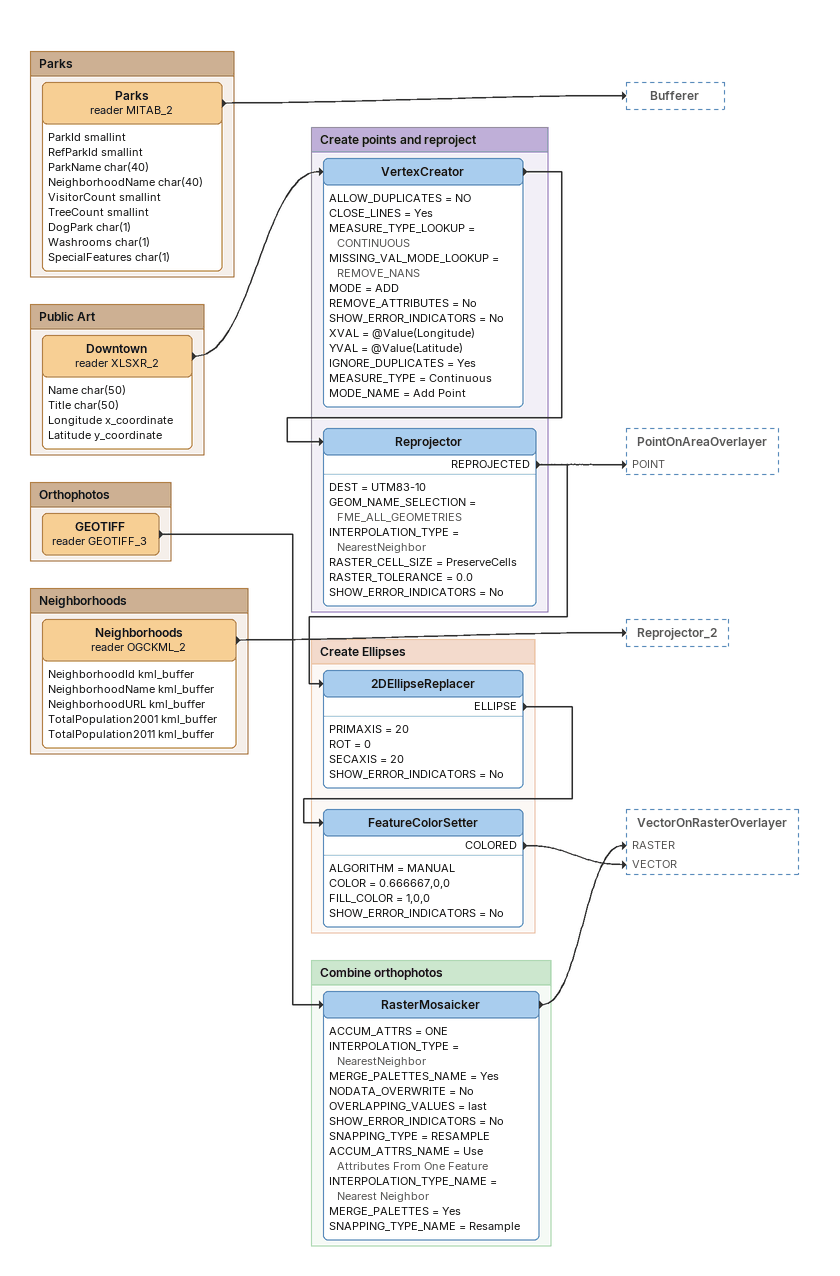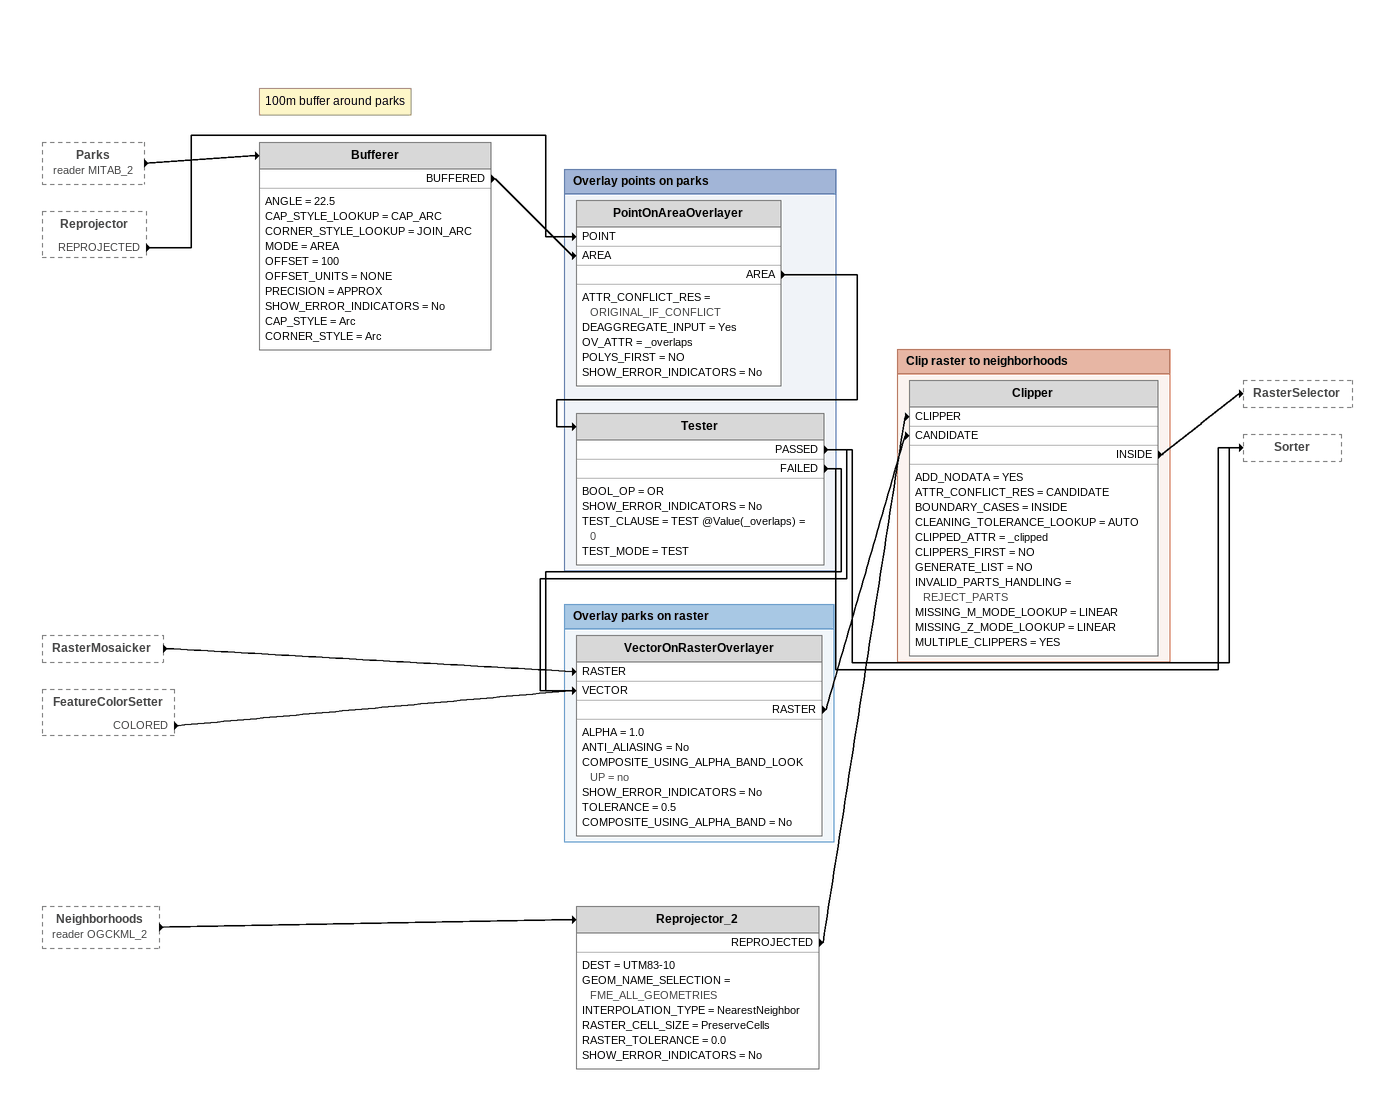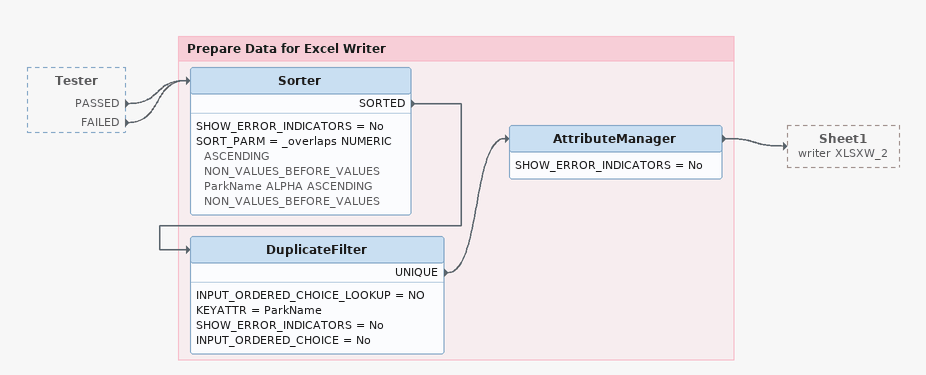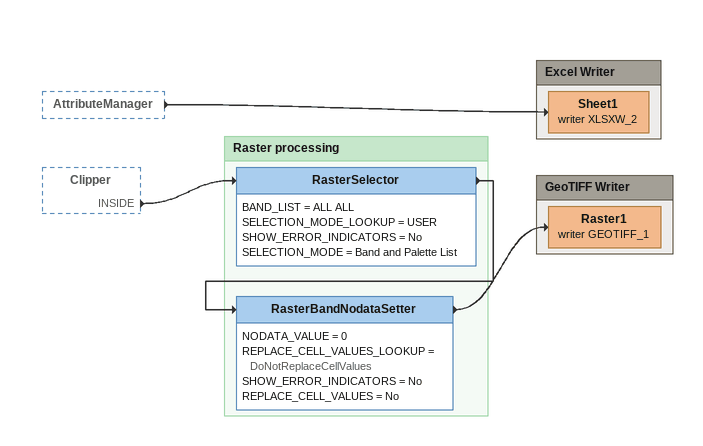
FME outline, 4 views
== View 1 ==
Bookmark: Parks
Parks (reader MITAB_2)
    attributes: ParkId smallint, RefParkId smallint, ParkName char(40), NeighborhoodName char(40), VisitorCount smallint, TreeCount smallint, DogPark char(1), Washrooms char(1), SpecialFeatures char(1)
    -> Bufferer

Bookmark: Public Art
Downtown (reader XLSXR_2)
    attributes: Name char(50), Title char(50), Longitude x_coordinate, Latitude y_coordinate
    -> VertexCreator

Bookmark: Create points and reproject
VertexCreator
    ALLOW_DUPLICATES = NO
    CLOSE_LINES = Yes
    MEASURE_TYPE_LOOKUP = CONTINUOUS
    MISSING_VAL_MODE_LOOKUP = REMOVE_NANS
    MODE = ADD
    REMOVE_ATTRIBUTES = No
    SHOW_ERROR_INDICATORS = No
    XVAL = @Value(Longitude)
    YVAL = @Value(Latitude)
    IGNORE_DUPLICATES = Yes
    MEASURE_TYPE = Continuous
    MODE_NAME = Add Point
    -> Reprojector
Reprojector
    DEST = UTM83-10
    GEOM_NAME_SELECTION = FME_ALL_GEOMETRIES
    INTERPOLATION_TYPE = NearestNeighbor
    RASTER_CELL_SIZE = PreserveCells
    RASTER_TOLERANCE = 0.0
    SHOW_ERROR_INDICATORS = No
    REPROJECTED -> 2DEllipseReplacer
    REPROJECTED -> PointOnAreaOverlayer [POINT]

Bookmark: Create Ellipses
2DEllipseReplacer
    PRIMAXIS = 20
    ROT = 0
    SECAXIS = 20
    SHOW_ERROR_INDICATORS = No
    ELLIPSE -> FeatureColorSetter
FeatureColorSetter
    ALGORITHM = MANUAL
    COLOR = 0.666667,0,0
    FILL_COLOR = 1,0,0
    SHOW_ERROR_INDICATORS = No
    COLORED -> VectorOnRasterOverlayer [VECTOR]

Bookmark: Orthophotos
GEOTIFF (reader GEOTIFF_3)
    -> RasterMosaicker

Bookmark: Combine orthophotos
RasterMosaicker
    ACCUM_ATTRS = ONE
    INTERPOLATION_TYPE = NearestNeighbor
    MERGE_PALETTES_NAME = Yes
    NODATA_OVERWRITE = No
    OVERLAPPING_VALUES = last
    SHOW_ERROR_INDICATORS = No
    SNAPPING_TYPE = RESAMPLE
    ACCUM_ATTRS_NAME = Use Attributes From One Feature
    INTERPOLATION_TYPE_NAME = Nearest Neighbor
    MERGE_PALETTES = Yes
    SNAPPING_TYPE_NAME = Resample
    -> VectorOnRasterOverlayer [RASTER]

Bookmark: Neighborhoods
Neighborhoods (reader OGCKML_2)
    attributes: NeighborhoodId kml_buffer, NeighborhoodName kml_buffer, NeighborhoodURL kml_buffer, TotalPopulation2001 kml_buffer, TotalPopulation2011 kml_buffer
    -> Reprojector_2

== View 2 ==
Parks (reader MITAB_2) [outside]
    -> Bufferer
Reprojector [outside]
    REPROJECTED -> PointOnAreaOverlayer [POINT]
RasterMosaicker [outside]
    -> VectorOnRasterOverlayer [RASTER]
FeatureColorSetter [outside]
    COLORED -> VectorOnRasterOverlayer [VECTOR]
Neighborhoods (reader OGCKML_2) [outside]
    -> Reprojector_2
Note: 100m buffer around parks
Bufferer
    ANGLE = 22.5
    CAP_STYLE_LOOKUP = CAP_ARC
    CORNER_STYLE_LOOKUP = JOIN_ARC
    MODE = AREA
    OFFSET = 100
    OFFSET_UNITS = NONE
    PRECISION = APPROX
    SHOW_ERROR_INDICATORS = No
    CAP_STYLE = Arc
    CORNER_STYLE = Arc
    BUFFERED -> PointOnAreaOverlayer [AREA]
Reprojector_2
    DEST = UTM83-10
    GEOM_NAME_SELECTION = FME_ALL_GEOMETRIES
    INTERPOLATION_TYPE = NearestNeighbor
    RASTER_CELL_SIZE = PreserveCells
    RASTER_TOLERANCE = 0.0
    SHOW_ERROR_INDICATORS = No
    REPROJECTED -> Clipper [CLIPPER]

Bookmark: Overlay points on parks
PointOnAreaOverlayer
    ATTR_CONFLICT_RES = ORIGINAL_IF_CONFLICT
    DEAGGREGATE_INPUT = Yes
    OV_ATTR = _overlaps
    POLYS_FIRST = NO
    SHOW_ERROR_INDICATORS = No
    AREA -> Tester
Tester
    BOOL_OP = OR
    SHOW_ERROR_INDICATORS = No
    TEST_CLAUSE = TEST @Value(_overlaps) = 0
    TEST_MODE = TEST
    PASSED -> VectorOnRasterOverlayer [VECTOR]
    PASSED -> Sorter
    FAILED -> Sorter
    FAILED -> VectorOnRasterOverlayer [VECTOR]

Bookmark: Overlay parks on raster
VectorOnRasterOverlayer
    ALPHA = 1.0
    ANTI_ALIASING = No
    COMPOSITE_USING_ALPHA_BAND_LOOKUP = no
    SHOW_ERROR_INDICATORS = No
    TOLERANCE = 0.5
    COMPOSITE_USING_ALPHA_BAND = No
    RASTER -> Clipper [CANDIDATE]

Bookmark: Clip raster to neighborhoods
Clipper
    ADD_NODATA = YES
    ATTR_CONFLICT_RES = CANDIDATE
    BOUNDARY_CASES = INSIDE
    CLEANING_TOLERANCE_LOOKUP = AUTO
    CLIPPED_ATTR = _clipped
    CLIPPERS_FIRST = NO
    GENERATE_LIST = NO
    INVALID_PARTS_HANDLING = REJECT_PARTS
    MISSING_M_MODE_LOOKUP = LINEAR
    MISSING_Z_MODE_LOOKUP = LINEAR
    MULTIPLE_CLIPPERS = YES
    INSIDE -> RasterSelector

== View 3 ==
Tester [outside]
    PASSED -> Sorter
    FAILED -> Sorter

Bookmark: Prepare Data for Excel Writer
Sorter
    SHOW_ERROR_INDICATORS = No
    SORT_PARM = _overlaps NUMERIC ASCENDING NON_VALUES_BEFORE_VALUES ParkName ALPHA ASCENDING NON_VALUES_BEFORE_VALUES
    SORTED -> DuplicateFilter
DuplicateFilter
    INPUT_ORDERED_CHOICE_LOOKUP = NO
    KEYATTR = ParkName
    SHOW_ERROR_INDICATORS = No
    INPUT_ORDERED_CHOICE = No
    UNIQUE -> AttributeManager
AttributeManager
    SHOW_ERROR_INDICATORS = No
    -> Sheet1 (writer XLSXW_2)

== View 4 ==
AttributeManager [outside]
    -> Sheet1 (writer XLSXW_2)
Clipper [outside]
    INSIDE -> RasterSelector

Bookmark: Excel Writer
Sheet1 (writer XLSXW_2)

Bookmark: Raster processing
RasterSelector
    BAND_LIST = ALL ALL
    SELECTION_MODE_LOOKUP = USER
    SHOW_ERROR_INDICATORS = No
    SELECTION_MODE = Band and Palette List
    -> RasterBandNodataSetter
RasterBandNodataSetter
    NODATA_VALUE = 0
    REPLACE_CELL_VALUES_LOOKUP = DoNotReplaceCellValues
    SHOW_ERROR_INDICATORS = No
    REPLACE_CELL_VALUES = No
    -> Raster1 (writer GEOTIFF_1)

Bookmark: GeoTIFF Writer
Raster1 (writer GEOTIFF_1)
